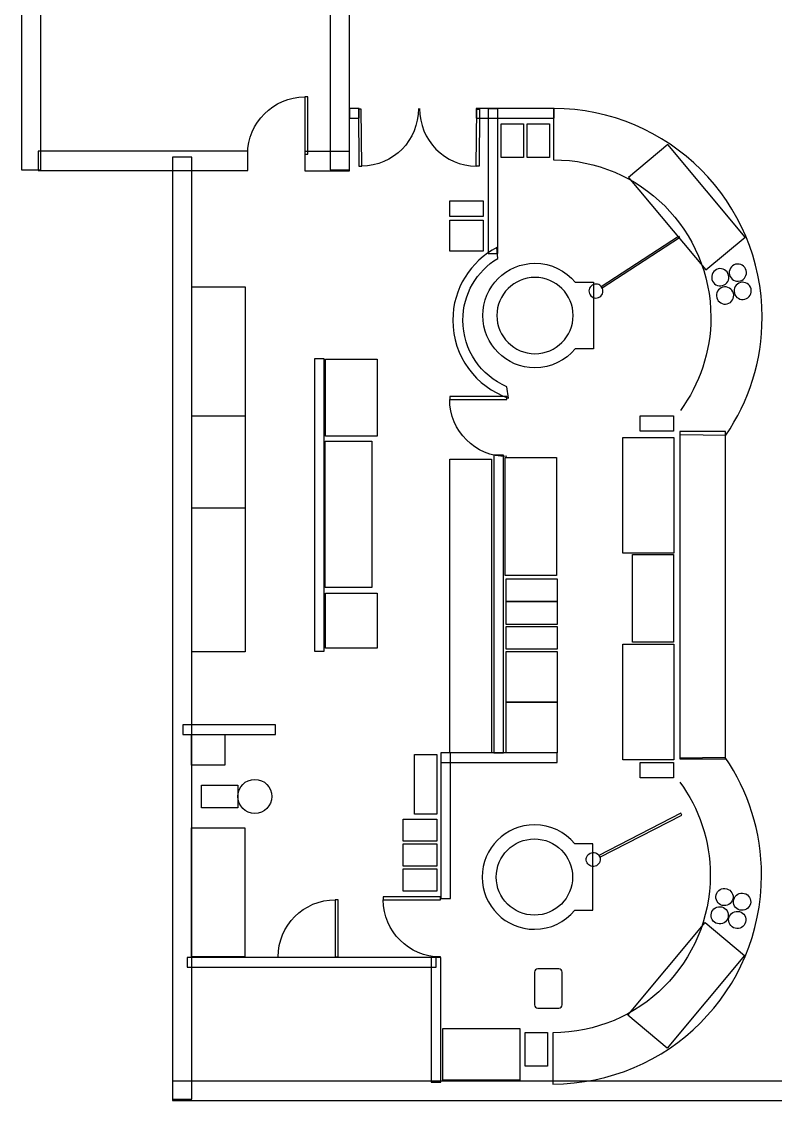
# Model space of a CAD drawing. Extents: x -101 to 1467, y -162 to 1113.
# Drawn here: x -101 to 405, y 0 to 725 of the extents above; entities that cross this region are included whole.
import ezdxf

# ---------------------------------------------------------------- set-up
doc = ezdxf.new("R2010")
doc.units = 0
doc.layers.add('Oakfire_Kenosha_2019_V3', color=7, linetype='CONTINUOUS')

msp = doc.modelspace()

# ---------------------------------------------------------------- linework, layer by layer
at = {"layer": 'Oakfire_Kenosha_2019_V3', "color": 7}
for points in [[(-101.41, 625.35), (-88.45, 625.35), (-88.45, 1109.95), (-101.41, 1109.95)], [(105.98, 625.35), (118.95, 625.35), (118.95, 1106.46), (105.98, 1106.46)], [(90.85, 674.26), (88.92, 674.26), (88.92, 635.87), (90.85, 635.87)], [(125.43, 666.47), (118.95, 666.47), (118.95, 659.99), (125.43, 659.99)], [(124.91, 666.09), (125.28, 627.69), (127.21, 627.71), (126.84, 666.1)], [(256.47, 666.47), (204.11, 666.47), (204.11, 659.99), (256.47, 659.99)], [(206.4, 666.09), (206.04, 627.69), (204.11, 627.71), (204.48, 666.1)], [(218.57, 666.38), (212.09, 666.38), (212.09, 569.01), (218.57, 569.01)], [(235.93, 633.6), (220.95, 633.6), (220.95, 656.11), (235.93, 656.11)], [(253.3, 633.6), (238.31, 633.6), (238.31, 656.11), (253.3, 656.11)], [(332.84, 642.3), (306.43, 620.22), (358.42, 558.04), (384.83, 580.11)], [(-90.2, 624.91), (50.53, 624.91), (50.53, 637.88), (-90.2, 637.88)], [(0, 0.8), (12.97, 0.8), (12.97, 633.7), (0, 633.7)], [(88.92, 624.57), (119.04, 624.57), (119.04, 637.54), (88.92, 637.54)], [(208.78, 594.02), (186.27, 594.02), (186.27, 604.4), (208.78, 604.4)], [(208.78, 570.62), (186.27, 570.62), (186.27, 591.4), (208.78, 591.4)], [(288.02, 546.94), (339.97, 580.69), (340.75, 579.49), (288.81, 545.73)], [(373.71, 554.59), (373.71, 554.59)], [(385.53, 557.7), (385.53, 557.7)], [(48.83, 301.39), (12.97, 301.39), (12.97, 546.74), (48.83, 546.74)], [(388.76, 545.43), (388.76, 545.43)], [(376.94, 542.32), (376.94, 542.32)], [(101.97, 498.32), (95.49, 498.32), (95.49, 301.9), (101.97, 301.9)], [(137.5, 446.43), (102.76, 446.43), (102.76, 498.13), (137.5, 498.13)], [(224.67, 472.92), (186.27, 472.92), (186.27, 471), (224.67, 471)], [(12.99, 459.9), (48.83, 459.9), (48.83, 397.98), (12.99, 397.98)], [(336.77, 449.66), (314.26, 449.66), (314.26, 460.05), (336.77, 460.05)], [(133.93, 344.55), (102.62, 344.55), (102.62, 442.91), (133.93, 442.91)], [(302.53, 445.52), (336.95, 445.52), (336.95, 367.79), (302.53, 367.79)], [(371.65, 449.38), (340.95, 449.38), (340.95, 229.55), (371.65, 229.55)], [(186.27, 430.82), (214.45, 430.82), (214.45, 233.45), (186.27, 233.45)], [(222.54, 433.5), (216.05, 433.5), (216.05, 233.45), (222.54, 233.45)], [(223.66, 431.93), (258.07, 431.93), (258.07, 352.69), (223.66, 352.69)], [(336.77, 307.85), (309.12, 307.85), (309.12, 366.88), (336.77, 366.88)], [(258.56, 335.31), (224.14, 335.31), (224.14, 350.57), (258.56, 350.57)], [(137.5, 303.94), (102.76, 303.94), (102.76, 340.82), (137.5, 340.82)], [(258.56, 319.87), (224.14, 319.87), (224.14, 335.13), (258.56, 335.13)], [(258.56, 303.11), (224.14, 303.11), (224.14, 318.37), (258.56, 318.37)], [(302.53, 306.64), (336.95, 306.64), (336.95, 228.91), (302.53, 228.91)], [(224.14, 301.69), (258.56, 301.69), (258.56, 267.27), (224.14, 267.27)], [(224.14, 267.87), (258.56, 267.87), (258.56, 233.45), (224.14, 233.45)], [(69.16, 252.42), (6.95, 252.42), (6.95, 245.94), (69.16, 245.94)], [(35.26, 225.16), (12.75, 225.16), (12.75, 245.94), (35.26, 245.94)], [(177.61, 192.27), (162.63, 192.27), (162.63, 232.5), (177.61, 232.5)], [(186.91, 233.45), (180.43, 233.45), (180.43, 135.61), (186.91, 135.61)], [(180.43, 226.97), (258.56, 226.97), (258.56, 233.45), (180.43, 233.45)], [(336.77, 216.78), (314.26, 216.78), (314.26, 227.17), (336.77, 227.17)], [(43.88, 196.61), (19.55, 196.61), (19.55, 211.87), (43.88, 211.87)], [(66.8, 204.24), (66.8, 204.24)], [(155.1, 189.09), (177.61, 189.09), (177.61, 174.11), (155.1, 174.11)], [(287.17, 163.35), (342.27, 191.64), (341.62, 192.92), (286.51, 164.63)], [(48.62, 96.48), (12.75, 96.48), (12.75, 183.18), (48.62, 183.18)], [(155.1, 172.36), (177.61, 172.36), (177.61, 157.38), (155.1, 157.38)], [(155.1, 155.63), (177.61, 155.63), (177.61, 140.65), (155.1, 140.65)], [(111.29, 134.78), (109.36, 134.78), (109.36, 96.39), (111.29, 96.39)], [(180.03, 136.71), (141.64, 136.71), (141.64, 134.78), (180.03, 134.78)], [(376.54, 135.17), (376.54, 135.17)], [(388.36, 132.06), (388.36, 132.06)], [(332.43, 35.19), (306.03, 57.27), (358.02, 119.45), (384.43, 97.38)], [(373.3, 122.9), (373.3, 122.9)], [(385.12, 119.79), (385.12, 119.79)], [(177.19, 96.12), (9.97, 96.12), (9.97, 89.64), (177.19, 89.64)], [(180.43, 96.13), (173.94, 96.13), (173.94, 12.2), (180.43, 12.2)], [(181.71, 48.41), (233.42, 48.41), (233.42, 13.67), (181.71, 13.67)], [(252.07, 23.02), (237.08, 23.02), (237.08, 45.53), (252.07, 45.53)], [(0, 0), (1467.27, 0), (1467.27, 12.97), (0, 12.97)]]:
    msp.add_lwpolyline(points, close=True, dxfattribs=at)
for points in [[(255.97, 666.47), (255.97, 632)], [(218.57, 565.74), (217.97, 573.15)], [(270.67, 549.75), (282.95, 549.75), (282.95, 505.02), (270.67, 505.02)], [(270.67, 549.75), (282.95, 549.75), (282.95, 505.02)], [(282.95, 505.02), (270.67, 505.02)], [(225.75, 471.96), (224.74, 479.57)], [(341.28, 447.43), (371.83, 447.06)], [(371.42, 230.43), (340.88, 230.06)], [(282.55, 172.47), (270.27, 172.47)], [(270.27, 127.74), (282.55, 127.74), (282.55, 172.47), (270.27, 172.47)], [(270.27, 127.74), (282.55, 127.74), (282.55, 172.47)], [(259.53, 88.47), (245.52, 88.47)], [(243.2, 86.16), (243.2, 64.31)], [(261.85, 64.31), (261.85, 86.16)], [(245.52, 61.99), (259.53, 61.99)], [(255.57, 45.49), (255.57, 11.02)]]:
    msp.add_lwpolyline(points, dxfattribs=at)
at = {"layer": 'Oakfire_Kenosha_2019_V3', "color": 1}
for points in [[(50.53, 635.87), (50.53, 657.07), (67.72, 674.26), (88.92, 674.26)], [(165.23, 666.47), (165.43, 645.27), (148.41, 627.91), (127.21, 627.71)], [(166.09, 666.47), (165.88, 645.27), (182.91, 627.91), (204.11, 627.71)], [(224.67, 432.6), (203.46, 432.6), (186.27, 449.79), (186.27, 471)], [(70.97, 96.39), (70.97, 117.59), (88.16, 134.78), (109.36, 134.78)], [(180.03, 96.39), (158.83, 96.39), (141.64, 113.58), (141.64, 134.78)]]:
    msp.add_open_spline(points, degree=3, dxfattribs=at)
at = {"layer": 'Oakfire_Kenosha_2019_V3', "color": 7}
for points in [[(396.25, 526.19), (396.25, 603.66), (333.45, 666.47), (255.97, 666.47)], [(255.97, 632), (314.41, 632), (361.78, 584.62), (361.78, 526.19)], [(217.97, 573.15), (200.38, 563.92), (188.38, 545.48), (188.38, 524.23)], [(195.13, 524.23), (195.13, 541.84), (204.52, 557.25), (218.57, 565.74)], [(208.49, 527.39), (208.49, 546.78), (224.21, 562.49), (243.6, 562.49)], [(208.49, 527.39), (208.49, 546.78), (224.21, 562.49), (243.6, 562.49)], [(243.6, 562.49), (254.49, 562.49), (264.23, 557.53), (270.67, 549.75)], [(243.6, 562.49), (254.49, 562.49), (264.23, 557.53), (270.67, 549.75)], [(366.63, 558.71), (363.54, 557.89), (361.69, 554.73), (362.51, 551.64)], [(373.71, 554.59), (372.89, 557.68), (369.72, 559.52), (366.63, 558.71)], [(378.45, 561.82), (375.36, 561.01), (373.51, 557.84), (374.33, 554.75)], [(385.53, 557.7), (384.71, 560.79), (381.54, 562.64), (378.45, 561.82)], [(243.6, 553.01), (229.45, 553.01), (217.97, 541.54), (217.97, 527.38)], [(269.23, 527.38), (269.23, 541.54), (257.76, 553.01), (243.6, 553.01)], [(362.51, 551.64), (363.32, 548.54), (366.49, 546.7), (369.58, 547.51)], [(369.58, 547.51), (372.67, 548.33), (374.52, 551.49), (373.71, 554.59)], [(374.33, 554.75), (375.14, 551.66), (378.31, 549.81), (381.4, 550.63)], [(381.4, 550.63), (384.49, 551.44), (386.34, 554.61), (385.53, 557.7)], [(282, 547.79), (279.81, 546.37), (279.19, 543.45), (280.61, 541.26)], [(288.53, 546.41), (287.11, 548.59), (284.18, 549.22), (282, 547.79)], [(287.14, 539.88), (289.33, 541.3), (289.95, 544.22), (288.53, 546.41)], [(369.87, 546.44), (366.77, 545.63), (364.93, 542.46), (365.74, 539.37)], [(376.94, 542.32), (376.12, 545.41), (372.96, 547.26), (369.87, 546.44)], [(381.68, 549.56), (378.59, 548.74), (376.75, 545.57), (377.56, 542.48)], [(388.76, 545.43), (387.94, 548.52), (384.78, 550.37), (381.68, 549.56)], [(384.64, 538.36), (387.73, 539.17), (389.57, 542.34), (388.76, 545.43)], [(280.61, 541.26), (282.03, 539.08), (284.95, 538.46), (287.14, 539.88)], [(365.74, 539.37), (366.56, 536.27), (369.72, 534.43), (372.82, 535.24)], [(372.82, 535.24), (375.91, 536.06), (377.75, 539.23), (376.94, 542.32)], [(377.56, 542.48), (378.38, 539.39), (381.54, 537.54), (384.64, 538.36)], [(188.38, 524.23), (188.38, 499.98), (204.01, 479.38), (225.75, 471.96)], [(224.74, 479.57), (207.34, 486.93), (195.13, 504.15), (195.13, 524.23)], [(243.6, 492.28), (224.21, 492.28), (208.49, 507.99), (208.49, 527.39)], [(243.6, 492.28), (224.21, 492.28), (208.49, 507.99), (208.49, 527.39)], [(217.97, 527.38), (217.97, 513.23), (229.45, 501.76), (243.6, 501.76)], [(243.6, 501.76), (257.76, 501.76), (269.23, 513.23), (269.23, 527.38)], [(361.78, 526.19), (361.78, 502.8), (354.19, 481.19), (341.35, 463.67)], [(371.83, 447.06), (387.24, 469.58), (396.25, 496.83), (396.25, 526.19)], [(270.67, 505.02), (264.23, 497.24), (254.49, 492.28), (243.6, 492.28)], [(270.67, 505.02), (264.23, 497.24), (254.49, 492.28), (243.6, 492.28)], [(395.85, 151.3), (395.85, 180.66), (386.84, 207.9), (371.42, 230.43)], [(43.88, 204.24), (43.88, 210.57), (49.02, 215.7), (55.34, 215.7)], [(43.88, 204.24), (43.88, 210.57), (49.02, 215.7), (55.34, 215.7)], [(55.34, 215.7), (61.67, 215.7), (66.8, 210.57), (66.8, 204.24)], [(55.34, 215.7), (61.67, 215.7), (66.8, 210.57), (66.8, 204.24)], [(340.95, 213.81), (353.79, 196.3), (361.38, 174.69), (361.38, 151.3)], [(55.34, 192.78), (49.02, 192.78), (43.88, 197.91), (43.88, 204.24)], [(55.34, 192.78), (49.02, 192.78), (43.88, 197.91), (43.88, 204.24)], [(66.8, 204.24), (66.8, 197.91), (61.67, 192.78), (55.34, 192.78)], [(66.8, 204.24), (66.8, 197.91), (61.67, 192.78), (55.34, 192.78)], [(243.2, 185.21), (223.81, 185.21), (208.09, 169.49), (208.09, 150.1)], [(243.2, 185.21), (223.81, 185.21), (208.09, 169.49), (208.09, 150.1)], [(270.27, 172.47), (263.83, 180.25), (254.09, 185.21), (243.2, 185.21)], [(270.27, 172.47), (263.83, 180.25), (254.09, 185.21), (243.2, 185.21)], [(217.57, 150.1), (217.57, 164.26), (229.05, 175.73), (243.2, 175.73)], [(243.2, 175.73), (257.35, 175.73), (268.83, 164.26), (268.83, 150.1)], [(280.6, 166.09), (282.92, 167.28), (285.76, 166.37), (286.96, 164.05)], [(278.56, 159.74), (277.36, 162.06), (278.28, 164.9), (280.6, 166.09)], [(284.91, 157.69), (282.59, 156.5), (279.75, 157.42), (278.56, 159.74)], [(286.96, 164.05), (288.15, 161.73), (287.23, 158.88), (284.91, 157.69)], [(208.09, 150.1), (208.09, 130.71), (223.81, 114.99), (243.2, 114.99)], [(208.09, 150.1), (208.09, 130.71), (223.81, 114.99), (243.2, 114.99)], [(243.2, 124.47), (229.05, 124.47), (217.57, 135.95), (217.57, 150.1)], [(268.83, 150.1), (268.83, 135.95), (257.35, 124.47), (243.2, 124.47)], [(361.38, 151.3), (361.38, 92.86), (314, 45.49), (255.57, 45.49)], [(255.57, 11.02), (333.04, 11.02), (395.85, 73.82), (395.85, 151.3)], [(369.46, 131.05), (366.37, 131.86), (364.52, 135.03), (365.34, 138.12)], [(365.34, 138.12), (366.15, 141.21), (369.32, 143.06), (372.41, 142.24)], [(372.41, 142.24), (375.5, 141.43), (377.35, 138.26), (376.54, 135.17)], [(377.16, 135.01), (377.97, 138.1), (381.14, 139.94), (384.23, 139.13)], [(384.23, 139.13), (387.32, 138.31), (389.17, 135.15), (388.36, 132.06)], [(362.11, 125.85), (362.92, 128.94), (366.09, 130.79), (369.18, 129.98)], [(376.54, 135.17), (375.72, 132.08), (372.56, 130.23), (369.46, 131.05)], [(381.28, 127.93), (378.19, 128.75), (376.34, 131.91), (377.16, 135.01)], [(388.36, 132.06), (387.54, 128.96), (384.37, 127.12), (381.28, 127.93)], [(243.2, 114.99), (254.09, 114.99), (263.83, 119.95), (270.27, 127.74)], [(243.2, 114.99), (254.09, 114.99), (263.83, 119.95), (270.27, 127.74)], [(366.23, 118.78), (363.14, 119.59), (361.29, 122.76), (362.11, 125.85)], [(369.18, 129.98), (372.27, 129.16), (374.12, 125.99), (373.3, 122.9)], [(373.93, 122.74), (374.74, 125.83), (377.91, 127.68), (381, 126.86)], [(381, 126.86), (384.09, 126.05), (385.94, 122.88), (385.12, 119.79)], [(373.3, 122.9), (372.49, 119.81), (369.32, 117.96), (366.23, 118.78)], [(378.05, 115.66), (374.96, 116.48), (373.11, 119.65), (373.93, 122.74)], [(385.12, 119.79), (384.31, 116.7), (381.14, 114.85), (378.05, 115.66)], [(245.52, 88.47), (244.24, 88.47), (243.2, 87.43), (243.2, 86.16)], [(261.85, 86.16), (261.85, 87.43), (260.81, 88.47), (259.53, 88.47)], [(243.2, 64.31), (243.2, 63.04), (244.24, 61.99), (245.52, 61.99)], [(259.53, 61.99), (260.81, 61.99), (261.85, 63.04), (261.85, 64.31)]]:
    msp.add_open_spline(points, degree=3, dxfattribs=at)

doc.saveas('drawing.dxf')
